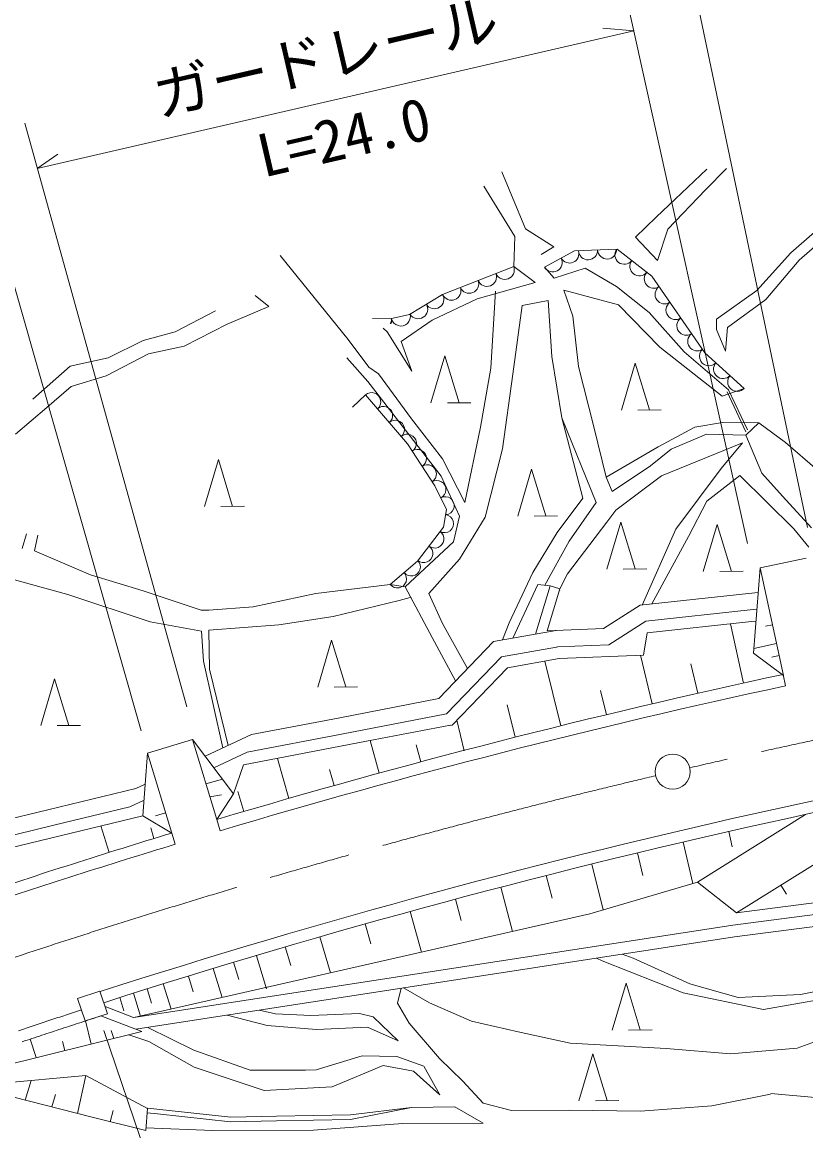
# Model space of a CAD drawing. Units: millimetres, scale not verified. Extents: x 40000 to 680000, y 20000 to 380000.
# Drawn here: x 237109 to 270521, y 306860 to 354141 of the extents above; entities that cross this region are included whole.
import ezdxf
from ezdxf.enums import TextEntityAlignment as Align

# ---------------------------------------------------------------- set-up
doc = ezdxf.new("R2010")
doc.units = ezdxf.units.MM
doc.header["$LTSCALE"] = 1000
doc.linetypes.add('CHAIN', pattern=[18.5, 12, -1.5, 3.5, -1.5])
doc.linetypes.add('DASHED', pattern=[7.5, 6, -1.5])
for name, color, linetype, lineweight in [('M-BGD', 7, 'Continuous', 13), ('M-BGD-OTRS1', 7, 'DASHED', 13), ('M-BMK', 2, 'CHAIN', 13), ('M-BMK-SRVR', 3, 'Continuous', 13), ('M-STR-HTXT', 7, 'Continuous', 13)]:
    doc.layers.add(name, color=color, linetype=linetype, lineweight=lineweight)
doc.styles.add('ＭＳ ゴシック', font='')
doc.styles.get('ＭＳ ゴシック').set_extended_font_data('MS Gothic')

# ---------------------------------------------------------------- blocks, each defined once
blk = doc.blocks.new('針葉樹林')
at = {"color": 7, "linetype": 'Continuous', "lineweight": 13}
for p, q in [((-0.6, -1), (0, 1)), ((0, 1), (0.6, -1)), ((0.1, -1), (1.1, -1))]:
    blk.add_line(p, q, dxfattribs=at)
blk = doc.blocks.new('ﾌﾟﾛｯﾄﾏｰｸ-02')
at = {"color": 3, "linetype": 'Continuous', "lineweight": 13}
blk.add_circle((0, 0), 0.5, dxfattribs=at)

msp = doc.modelspace()

# ---------------------------------------------------------------- linework, layer by layer
at = {"layer": 'M-BGD'}
for p, q in [((257560.5, 347756.6), (258573.9, 345332.2)), ((264136.2, 345823.2), (266300.4, 347871.2)), ((267133.4, 347902.5), (266247.1, 346996.6)), ((258120.7, 344999.2), (256792.6, 347147.2)), ((266247.1, 346996.6), (264642.4, 345312.5)), ((263264.7, 344970.4), (264136.2, 345823.2)), ((269885, 344308.4), (271733.5, 345926.3)), ((258573.9, 345332.2), (259777.1, 344554.1)), ((264642.4, 345312.5), (264195.3, 343974.1)), ((272082.3, 345618.3), (270237.1, 343986.2)), ((258065.9, 343717.9), (258120.7, 344999.2)), ((264195.3, 343974.1), (263264.7, 344970.4)), ((259777.1, 344554.1), (259239.7, 344227.4)), ((259378.7, 343693.3), (260652.9, 344382.6)), ((259378.7, 343693.3), (260652.9, 344382.6)), ((260652.9, 344382.6), (262475.2, 344458)), ((262475.2, 344458), (263952.4, 343311.9)), ((262475.2, 344458), (263952.4, 343311.9)), ((268436.3, 342696.4), (269885, 344308.4)), ((251012.3, 340612.7), (248109.8, 344189.8)), ((270237.1, 343986.2), (268823.2, 342314.9)), ((255025.8, 342530.3), (258065.9, 343717.9)), ((258988.6, 343036.3), (258065.9, 343717.9)), ((259794.5, 343227.9), (259378.7, 343693.3)), ((261115.1, 343655.7), (259794.5, 343227.9)), ((262447.3, 342864.2), (261115.1, 343655.7)), ((263952.4, 343311.9), (266222.7, 340037.8)), ((258988.6, 343036.3), (256507.4, 342339.1)), ((263839.4, 341758.5), (262447.3, 342864.2)), ((247047.7, 342477.3), (247624.7, 342013.1)), ((253628.2, 341668.1), (255025.8, 342530.3)), ((253628.2, 341668.1), (255025.8, 342530.3)), ((256507.4, 342339.1), (254584.7, 341430.9)), ((257288.7, 342672.3), (257089.6, 339384.1)), ((260583.1, 341607.8), (260203.4, 342705)), ((260203.4, 342705), (262529.1, 342080.2)), ((266718.1, 341481.1), (268436.3, 342696.4)), ((268823.2, 342314.9), (267179, 341120.6)), ((247624.7, 342013.1), (245852.3, 341266)), ((258024.5, 339124.8), (258423.7, 342057.8)), ((258423.7, 342057.8), (259529.5, 342276.8)), ((259529.5, 342276.8), (259689.3, 339882.4)), ((262529.1, 342080.2), (264293.6, 340282.6)), ((245351.3, 341833), (243626.5, 340939.4)), ((252047.9, 341498.5), (252804.7, 341483)), ((252047.9, 341498.5), (252804.7, 341483)), ((252804.7, 341483), (253628.2, 341668.1)), ((252804.7, 341483), (253628.2, 341668.1)), ((254584.7, 341430.9), (253269.5, 340525.4)), ((260829.2, 339460), (260583.1, 341607.8)), ((265334.8, 340082.5), (263839.4, 341758.5)), ((266709.7, 341031.4), (266718.1, 341481.1)), ((243626.5, 340939.4), (242267.4, 340569.9)), ((244011.4, 340319.1), (245852.3, 341266)), ((252675.7, 340929.4), (252500.5, 341088.9)), ((253718, 339262.6), (252675.7, 340929.4)), ((267096.9, 340110.6), (266709.7, 341031.4)), ((267179, 341120.6), (267096.9, 340110.6)), ((242267.4, 340569.9), (240768.7, 339825.7)), ((251894.4, 339427.7), (251012.3, 340612.7)), ((253269.5, 340525.4), (253718, 339262.6)), ((240683.7, 339061.8), (242499.8, 340003.3)), ((242499.8, 340003.3), (244011.4, 340319.1)), ((264293.6, 340282.6), (266955.1, 338188.2)), ((267231.4, 338461.8), (265334.8, 340082.5)), ((266222.7, 340037.8), (267894.4, 338524.5)), ((240768.7, 339825.7), (239150.1, 339472.6)), ((251854, 338809.9), (250958.7, 339832.4)), ((259689.3, 339882.4), (260112, 337273.3)), ((239150.1, 339472.6), (237559.1, 338056.4)), ((239194.2, 338596.5), (240683.7, 339061.8)), ((252308.9, 339140.6), (251894.4, 339427.7)), ((253703.6, 337219), (252308.9, 339140.6)), ((257089.6, 339384.1), (256656.7, 336871.2)), ((257587.8, 335952.2), (258024.5, 339124.8)), ((261486.1, 336887.4), (260829.2, 339460)), ((238164.4, 337710.4), (239194.2, 338596.5)), ((251854, 338809.9), (253447.2, 336748.2)), ((251744.3, 338243), (251187.4, 337722.5)), ((253533.8, 336162.6), (251744.3, 338243)), ((251744.3, 338243), (253533.8, 336162.6)), ((267894.4, 338524.5), (266955.1, 338188.2)), ((267968.5, 336674.8), (267171.9, 338383.1)), ((268028, 336753.5), (267231.4, 338461.8)), ((236822.5, 336576.5), (238164.4, 337710.4)), ((255033.2, 335516.8), (253703.6, 337219)), ((261576.4, 333654.2), (260112, 337273.3)), ((260112, 337273.3), (261015.4, 333844.1)), ((253447.2, 336748.2), (254974.2, 334779.1)), ((256656.7, 336871.2), (255977.2, 333655.7)), ((262007.2, 334737.1), (261486.1, 336887.4)), ((265790.1, 336869), (264221.2, 336031.6)), ((266969.5, 337067.3), (265790.1, 336869)), ((268512.3, 337055.9), (266969.5, 337067.3)), ((268512.3, 337055.9), (267966.1, 336527)), ((269654.5, 336214.3), (268512.3, 337055.9)), ((264370.3, 334788.2), (267827, 336198.5)), ((266291.5, 336576), (264780.2, 335926)), ((267966.1, 336527), (266291.5, 336576)), ((267827, 336198.5), (266911.5, 335113.4)), ((267966.1, 336527), (268647.6, 334907.4)), ((271001.4, 335051.3), (269654.5, 336214.3)), ((254700.4, 334363.2), (253533.8, 336162.6)), ((253533.8, 336162.6), (254700.4, 334363.2)), ((256847.7, 333026.9), (257587.8, 335952.2)), ((264221.2, 336031.6), (262007.2, 334737.1)), ((264780.2, 335926), (263905, 335213.5)), ((255977.2, 333655.7), (255033.2, 335516.8)), ((254974.2, 334779.1), (255753.4, 333075.4)), ((263905, 335213.5), (262266.7, 334124.1)), ((262426.7, 333333.9), (264370.3, 334788.2)), ((266911.5, 335113.4), (264980.7, 332517.8)), ((266294.2, 333713.7), (267702.5, 334804.7)), ((270014.5, 332527.4), (267702.5, 334804.7)), ((268647.6, 334907.4), (269532.3, 333931.5)), ((255206.2, 333352), (254700.4, 334363.2)), ((254700.4, 334363.2), (255206.2, 333352)), ((262266.7, 334124.1), (262007.2, 334737.1)), ((259922.3, 332374.7), (261015.4, 333844.1)), ((269532.3, 333931.5), (270765.2, 332582.2)), ((255073.2, 332610.1), (255206.2, 333352)), ((255073.2, 332610.1), (255206.2, 333352)), ((261576.4, 333654.2), (260435.2, 332009.4)), ((262033.8, 332816.9), (262426.7, 333333.9)), ((265518.3, 332203.9), (266294.2, 333713.7)), ((255753.4, 333075.4), (255496.2, 331985.5)), ((255758.2, 331242.3), (256847.7, 333026.9)), ((253967.6, 331160.7), (255073.2, 332610.1)), ((253967.6, 331160.7), (255073.2, 332610.1)), ((260361.1, 330615.5), (262030.8, 332813)), ((264980.7, 332517.8), (263548.6, 329285)), ((270652.9, 331758.7), (270014.5, 332527.4)), ((237104.6, 331689.4), (237300.8, 332316.2)), ((237632, 331588.7), (237771.6, 332261.4)), ((255496.2, 331985.5), (253444.3, 330055.3)), ((258878.8, 330666), (259922.3, 332374.7)), ((260435.2, 332009.4), (259394.8, 330131.7)), ((263955.4, 329329), (265518.3, 332203.9)), ((237632, 331588.7), (240026.7, 330576.1)), ((252805.2, 330157.4), (253967.6, 331160.7)), ((252805.2, 330157.4), (253967.6, 331160.7)), ((254452.1, 329778.2), (255758.2, 331242.3)), ((268576.8, 330867.5), (270531.9, 331289)), ((239059, 329739.1), (236105.7, 330538.8)), ((240026.7, 330576.1), (242261.8, 329892.2)), ((257866.4, 328519.1), (258878.8, 330666)), ((260038, 329979.3), (260361.1, 330615.5)), ((268576.8, 330867.5), (268287.1, 327237.2)), ((268576.8, 330867.5), (269565.8, 326279.5)), ((249632.4, 329780.6), (252805.2, 330157.4)), ((252805.2, 330157.4), (253444.3, 330055.3)), ((254585.7, 327892.1), (253444.3, 330055.3)), ((259101.2, 330165.7), (258024.7, 327871.1)), ((259616.6, 330106), (258997.1, 328044.5)), ((259616.6, 330106), (259101.2, 330165.7)), ((259616.6, 330106), (260038, 329979.3)), ((242570.9, 328562.5), (239059, 329739.1)), ((242261.8, 329892.2), (244747.9, 329063.3)), ((246961.1, 329201.3), (249632.4, 329780.6)), ((253181.5, 329480.4), (253644.9, 329604.3)), ((255029.4, 328497.1), (254452.1, 329778.2)), ((260038, 329979.3), (259499.1, 328186.2)), ((260038.8, 329925.5), (260018.6, 329914.8)), ((263463.8, 329275.9), (268075.4, 329773.8)), ((268075.4, 329773.8), (268492.8, 329815)), ((245071.2, 329062.9), (246961.1, 329201.3)), ((253181.5, 329480.4), (250363.7, 328790.3)), ((263463.8, 329275.9), (261899.7, 328280.8)), ((263701.6, 328597.5), (268147.4, 329077.5)), ((268147.4, 329077.5), (268436.2, 329106)), ((244747.9, 329063.3), (245071.2, 329062.9)), ((250363.7, 328790.3), (248048.3, 328443.5)), ((244748.6, 328165.6), (242570.9, 328562.5)), ((244841.2, 326889.9), (244748.6, 328165.6)), ((248048.3, 328443.5), (245072.2, 328213.3)), ((245102.3, 326555.1), (245072.2, 328213.3)), ((256098.5, 326577.3), (255029.4, 328497.1)), ((257203.9, 327724.8), (259875.1, 328201)), ((257585.2, 327792.8), (257866.4, 328519.1)), ((259499.1, 328186.2), (261899.7, 328280.8)), ((263701.6, 328597.5), (262116, 327588.8)), ((263755.3, 328100.4), (268198.8, 328580.1)), ((267863.1, 325957.4), (267304.5, 328483.6)), ((268198.8, 328580.1), (268395.8, 328599.6)), ((268806.4, 328380), (269099.4, 328443.2)), ((254585.7, 327892.1), (255591.8, 326051.3)), ((254869.7, 325301.7), (257203.9, 327724.8)), ((263600.1, 327146.9), (263755.3, 328100.4)), ((257550.4, 327075.5), (259887.7, 327492.2)), ((259805.6, 327477.6), (259950.6, 327503.5)), ((259950.6, 327503.5), (262116, 327588.8)), ((269565.8, 326279.5), (268287.1, 327237.2)), ((268303, 327437), (269271.3, 327645.8)), ((245670.8, 323190.9), (244841.2, 326889.9)), ((255206.8, 324642.7), (257550.4, 327075.5)), ((257797.9, 326611.8), (260004.6, 327005.2)), ((260074.1, 324133.6), (259391.1, 326895.8)), ((260004.6, 327005.2), (263600.1, 327146.9)), ((263963, 325069.6), (263477.7, 327142)), ((265911.7, 325519.6), (265624.6, 326780.9)), ((269068.5, 327065.2), (269381.9, 327132.8)), ((245102.3, 326555.1), (245891.1, 323293.7)), ((255439.1, 324163.1), (257797.9, 326611.8)), ((269661, 325838.1), (269555.6, 326326.9)), ((250587.5, 324463.2), (254869.7, 325301.7)), ((262017.1, 324607.6), (261768, 325642.3)), ((258134.1, 323647.6), (257784, 325026.5)), ((246881, 323755.7), (250587.5, 324463.2)), ((250718.7, 323775.6), (255206.8, 324642.7)), ((255955.7, 323072.4), (255637.8, 324369.4)), ((251794.8, 323472), (255376.8, 324155.8)), ((255315.3, 324144), (255438.2, 324167.5)), ((242453.9, 322961.2), (244367.1, 323543.9)), ((245404.5, 320138), (244367.1, 323543.9)), ((244367.1, 323543.9), (246125, 321230.8)), ((244906.5, 322834.2), (246881, 323755.7)), ((246551.2, 322471.1), (251794.8, 323472)), ((246697.9, 323008.1), (250718.7, 323775.6)), ((252332.6, 322117.5), (251953.6, 323502.3)), ((242254.8, 320294.3), (242453.9, 322961.2)), ((243489.5, 319561.2), (242453.9, 322961.2)), ((245277.9, 322345.4), (246697.9, 323008.1)), ((254106.8, 322597.7), (253905.8, 323324.5)), ((246125, 321230.8), (246551.2, 322471.1)), ((248481.2, 321037.7), (247990.8, 322745.9)), ((250405.2, 321583.6), (250211.4, 322274.8)), ((241953.3, 321456), (242355.5, 321643.7)), ((244942.9, 321653.5), (245651.5, 321853.9)), ((267569, 316152.5), (276142.9, 321520.4)), ((238200, 320547.7), (241953.3, 321456)), ((245109, 321108.2), (245610.7, 321192.8)), ((245404.5, 320138), (246125, 321230.8)), ((246560.5, 320479.9), (246310.1, 321332.5)), ((238463.1, 319891.2), (241694.8, 320673.2)), ((241694.8, 320673.2), (242304.3, 320957.7)), ((234955.9, 319762.7), (238200, 320547.7)), ((236038.7, 318790.2), (242254.8, 320294.3)), ((242254.8, 320294.3), (243489.5, 319561.2)), ((243225.8, 320426.9), (242790.1, 320299.1)), ((245547.2, 319658.8), (245404.5, 320138)), ((265900.2, 317467.3), (270511, 320354)), ((235587.5, 319195.4), (238463.1, 319891.2)), ((240819.9, 318735.4), (240466.2, 319861.5)), ((242729.8, 319328.8), (242592.3, 319776.3)), ((267234.6, 319626.3), (267382.6, 318976.5)), ((243635.2, 319082.9), (243489.5, 319561.2)), ((265286, 319176.1), (265700.2, 317408.4)), ((263340.2, 318713.7), (263573.1, 317747.2)), ((261397.4, 318238.9), (261881.6, 316284)), ((259457.6, 317752), (259703.9, 316783.6)), ((257520.9, 317252.8), (258013.8, 315365)), ((261310, 316115.8), (265900.2, 317467.3)), ((265900.2, 317467.3), (267569, 316152.5)), ((269691.4, 316954.1), (269454.3, 317332.8)), ((255587.4, 316741.4), (255832.2, 315827.7)), ((267569, 316152.5), (271420.6, 316652.4)), ((261310, 316115.8), (241873.9, 311688.9)), ((253657.2, 316217.8), (254134.1, 314481.3)), ((267416.3, 315628.5), (271609.4, 316172.7)), ((267416.3, 315628.5), (241873.9, 311688.9)), ((251730.3, 315682.1), (251970.5, 314828.6)), ((267486.8, 315133.5), (271798.3, 315693)), ((267486.8, 315133.5), (241950.1, 311194.7)), ((249806.8, 315134.2), (250250, 313596.7)), ((248325.7, 314703.3), (248561.5, 313906.1)), ((246349.1, 313307.4), (246125.6, 314048.8)), ((247097.9, 314324.6), (247523.6, 312913.1)), ((261833, 314110.7), (261596.5, 314224.9)), ((265295.2, 312741.8), (261833, 314110.7)), ((263162.6, 314223.7), (262692.6, 314394)), ((265577, 313126.4), (263162.6, 314223.7)), ((245257.1, 313785.7), (245634.8, 312545.5)), ((243124.4, 313127.9), (243460.9, 312050.3)), ((244406.1, 312781.6), (244196.7, 313460.7)), ((267641.7, 312547.5), (265577, 313126.4)), ((273090.7, 313262.7), (270288.4, 312669)), ((240413.4, 312814.3), (239461.5, 312506.6)), ((240413.4, 312814.3), (240753.1, 311852.1)), ((241450.5, 311981.9), (241271.5, 312543.1)), ((242159.9, 311754), (241851.4, 312727.5)), ((242630.3, 312301.1), (242437.8, 312912.7)), ((253272.2, 312941), (253110.4, 312298)), ((253365.7, 312955.4), (254471, 312322.4)), ((268722.9, 312035.4), (265295.2, 312741.8)), ((270288.4, 312669), (267641.7, 312547.5)), ((239461.6, 312506.6), (239801.2, 311544.4)), ((241861.4, 311698.6), (240645, 312158.3)), ((253110.4, 312298), (253606.8, 311449.4)), ((254471, 312322.4), (256265, 311532.5)), ((271305.1, 312495.5), (268722.9, 312035.4)), ((240753.1, 311852.1), (239801.2, 311544.4)), ((242215.6, 311094.4), (240460.2, 311757.8)), ((247555.8, 311345.8), (245843.9, 311795.3)), ((247212.5, 312006.4), (247911, 311854)), ((247911, 311854), (249423, 311775.2)), ((249423, 311775.2), (251498.7, 311856.9)), ((251498.7, 311856.9), (252070.7, 311718.7)), ((252070.7, 311718.7), (253147, 310702.7)), ((239806.2, 311546.1), (240050.1, 310559.1)), ((241023.4, 310799.7), (240904, 311144)), ((244429.5, 310300.8), (242460, 311273.3)), ((249660.5, 311177.7), (247555.8, 311345.8)), ((251827.2, 311276.7), (249660.5, 311177.7)), ((253147, 310702.7), (251827.2, 311276.7)), ((253606.8, 311449.4), (254907, 309950.4)), ((256265, 311532.5), (258263, 311076.7)), ((270157.7, 310390.9), (272473.1, 311223.4)), ((235678.8, 309478.6), (242215.6, 311094.4)), ((237709.6, 309980.6), (237446.5, 310769.1)), ((238827.5, 310668.2), (238923.3, 310280.6)), ((241661.5, 310957.4), (242505.3, 310666.5)), ((244438.6, 309574.5), (242505.3, 310666.5)), ((258263, 311076.7), (260480.2, 310603.9)), ((246823.3, 309442.4), (244429.5, 310300.8)), ((260480.2, 310603.9), (264569.5, 310365.2)), ((264569.5, 310365.2), (267306, 310143.8)), ((267306, 310143.8), (270157.7, 310390.9)), ((249642.3, 309464.6), (251604.4, 310062.9)), ((251604.4, 310062.9), (253083.2, 310031)), ((253083.2, 310031), (254228.3, 309618)), ((254907, 309950.4), (255891.6, 308974.4)), ((247426.8, 308580.4), (244438.6, 309574.5)), ((249189.6, 309446.9), (246823.3, 309442.4)), ((249642.3, 309464.6), (249189.6, 309446.9)), ((252507.9, 309639.5), (250329, 308734.1)), ((253797.2, 309401.7), (252507.9, 309639.5)), ((254916.5, 308396.7), (253797.2, 309401.7)), ((254228.3, 309618), (254916.5, 308396.7)), ((233676.1, 309081.1), (240030.9, 307454.3)), ((235588.3, 308838), (239828.5, 309214.1)), ((237241.2, 308168.5), (237495.7, 309007.2)), ((239466.2, 307598.9), (239828.5, 309214.1)), ((239828.5, 309214.1), (242455.6, 307807.7)), ((255891.6, 308974.4), (256764.1, 308034)), ((238376.4, 307877.9), (238528.2, 308402.8)), ((250329, 308734.1), (247426.8, 308580.4)), ((266511.5, 307928.2), (269008.9, 308424.8)), ((271076.3, 308270.1), (269023.2, 308453.5)), ((242455.6, 307807.7), (242376.4, 306872)), ((242457.5, 307830.4), (242401.7, 307836.5)), ((246007, 307442.8), (242457.5, 307830.4)), ((253712.9, 307860.9), (251104.6, 307549.1)), ((253712.9, 307860.9), (251108.9, 307349.1)), ((255562.1, 307883.8), (253712.9, 307860.9)), ((256767, 307192.2), (255562.1, 307883.8)), ((256764.1, 308034), (257966.6, 307731.7)), ((263470.2, 307699.2), (266511.5, 307928.2)), ((242376.4, 306872), (240030.9, 307454.3)), ((240985.5, 307720.8), (240867.8, 307246.5)), ((242440.6, 307631.1), (242873.8, 307583.8)), ((242873.8, 307583.8), (245998.1, 307242.6)), ((247949.3, 307482.4), (246007, 307442.8)), ((251104.6, 307549.1), (247949.3, 307482.4)), ((247953.6, 307282.5), (251108.9, 307349.1)), ((257966.6, 307731.7), (260427.3, 307737.8)), ((260427.3, 307737.8), (263470.2, 307699.2)), ((242386.3, 306989.8), (245234.9, 306872.9)), ((245234.9, 306872.9), (249524.8, 306892.2)), ((245998.1, 307242.6), (247953.6, 307282.5)), ((249524.8, 306892.2), (253335.4, 307178.1)), ((253335.4, 307178.1), (256767, 307192.2))]:
    msp.add_line(p, q, dxfattribs=at)
for centre, radius, start, end in [((260447.2, 344269.9), 401.2, 208.23031, 17.41168), ((261235.9, 344413.2), 406.5, 183.2897, 1.45017), ((262048.1, 344446.8), 406.5, 183.2897, 1.45017), ((262782.4, 344220.9), 404.2, 144.22837, 322.05237), ((259733.2, 343892.4), 406.5, 209.3321, 27.49257), ((263426.3, 343728.3), 406.5, 143.11335, 321.27383), ((256927, 343280.2), 406.7, 202.28761, 20.38836), ((257684.6, 343576.2), 406.7, 202.28761, 20.38836), ((264037.9, 343196.3), 404.8, 136.67467, 304.11947), ((255411.8, 342688.3), 406.7, 202.28761, 20.38836), ((256169.4, 342984.2), 406.7, 202.28761, 20.38836), ((264501.9, 342530.9), 406.5, 125.65836, 303.81884), ((254685.1, 342327.5), 406.7, 212.55963, 30.51901), ((253992.7, 341900.9), 406.7, 212.62015, 30.7209), ((264965.2, 341862.8), 406.5, 125.65836, 303.81884), ((252454.7, 341496.9), 406.7, 328.27783, 357.87667), ((252461.5, 341412.7), 406.7, 342.11919, 11.71802), ((253255.3, 341587.1), 406, 193.05662, 13.46354), ((265428.4, 341194.8), 406.5, 125.65836, 303.81884), ((265891.6, 340526.7), 406.5, 125.65836, 303.81884), ((266391.3, 339890.2), 405, 132.4553, 317.3254), ((266994.7, 339347.7), 406.5, 138.76586, 316.92634), ((267597.4, 338802.1), 406.5, 138.76586, 316.92634), ((252006.1, 337954.2), 389.8, 309.20304, 132.19998), ((252514.4, 337363.4), 389.8, 309.20304, 132.19998), ((253022.6, 336772.5), 389.8, 309.20304, 132.19998), ((253530.7, 336180.9), 390.3, 301.87038, 132.11551), ((253957.4, 335528), 389.8, 301.45919, 124.45612), ((254381.4, 334874.1), 389.8, 301.45919, 124.45612), ((254788.8, 334209.4), 389.8, 295.07617, 121.54894), ((255143.7, 333522.8), 383.7, 273.6675, 119.63071), ((255114.5, 332756.8), 386.9, 241.01413, 82.01385), ((254698.8, 332102.4), 389.8, 231.16506, 54.162), ((254226.1, 331482.8), 389.8, 231.16506, 54.162), ((253697.3, 330912.7), 389.7, 219.17116, 43.12604), ((253106.8, 330404.3), 389.8, 219.3002, 42.29714), ((337605.2, 10559.3), 323016.9, 102.16154, 106.58492), ((337605.2, 10559.3), 322516.9, 102.16154, 106.58492), ((337605.2, 10559.3), 317477, 97.08417, 107.82283), ((337605.2, 10559.3), 316977, 96.90121, 107.82283), ((337605.2, 10559.3), 323016.9, 106.93967, 108.51453), ((337605.2, 10559.3), 322516.9, 106.93967, 108.51639)]:
    msp.add_arc(centre, radius, start, end, dxfattribs=at)
at = {"layer": 'M-BGD-OTRS1'}
for radius, start in [(316977, 108.00365), (316477, 107.87597)]:
    msp.add_arc((337605.2, 10559.3), radius, start, 108.51453, dxfattribs=at)
at = {"layer": 'M-BMK'}
for start, end in [(92.77998, 103.00876), (103.27734, 111.98171)]:
    msp.add_arc((337605.2, 10559.3), 319997, start, end, dxfattribs=at)
at = {"layer": 'M-STR-HTXT'}
for p, q in [((270590.2, 332594.8), (265615.2, 356357.3)), ((268038.3, 331914.2), (262756.5, 355728.5)), ((263189.6, 353776), (237755.1, 347906.5)), ((263189.6, 353776), (261867.7, 353882)), ((242178.5, 323918.1), (234909.9, 349404.5)), ((244135, 324938.9), (237219.9, 349833.5)), ((237755.1, 347906.5), (238623.8, 348514.9)), ((253995, 271609.4), (240593.2, 311144.8))]:
    msp.add_line(p, q, dxfattribs=at)

# ---------------------------------------------------------------- block references
at = {"layer": 'M-BGD', "xscale": 999.9998, "yscale": 999.9998, "rotation": 0.23939}
for p in [(255136, 338907.5), (263251.3, 338599.3), (245479.8, 334490.3), (258834.1, 334079.4), (262635, 331819.4), (266744, 331716.7), (250307.9, 326785.9), (238494.5, 325142.2), (262860.4, 312158.9), (261445.1, 309145.6)]:
    msp.add_blockref('針葉樹林', p, dxfattribs=at)
at = {"layer": 'M-BMK-SRVR', "xscale": 1500, "yscale": 1500}
msp.add_blockref('ﾌﾟﾛｯﾄﾏｰｸ-02', (264843.3, 322174), dxfattribs=at)

# ---------------------------------------------------------------- texts
at = {"layer": 'M-STR-HTXT', "style": 'ＭＳ ゴシック'}
for s, p in [('ガードレール', (243061.1, 349554.6)), ('L=24.0', (247512.8, 346974.3))]:
    msp.add_text(s, height=1833, rotation=12.995, dxfattribs=at).set_placement(p, align=Align.BOTTOM_LEFT)

doc.saveas('drawing.dxf')
